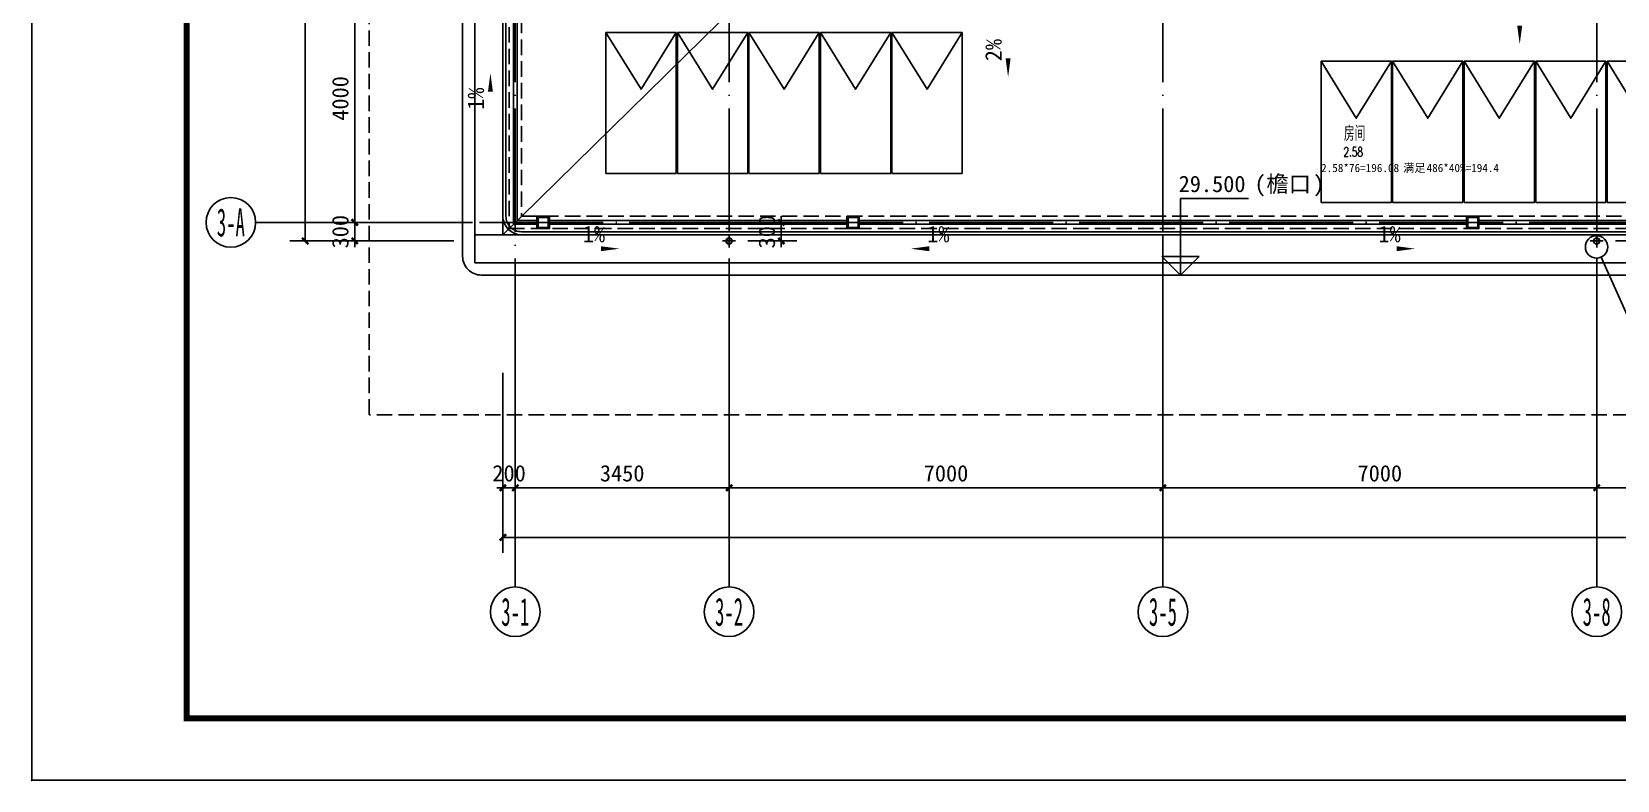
# Model space of a CAD drawing. Extents: x -46233 to 84150, y 109350 to 390860.
# Drawn here: x 0 to 25584, y 328200 to 340276 of the extents above; entities that cross this region are included whole.
import ezdxf
from ezdxf.enums import TextEntityAlignment as Align

# ---------------------------------------------------------------- set-up
doc = ezdxf.new("R2010")
doc.units = 0
doc.header["$LTSCALE"] = 1000
doc.header["$MEASUREMENT"] = 0
for name, pattern in [('3#-轴线$1$DOTE', [2.42, 2, -0.2, 0.02, -0.2]), ('3#楼机房平面$0$DASH', [0.35, 0.25, -0.1]), ('DASH', [0.35, 0.25, -0.1])]:
    doc.linetypes.add(name, pattern=pattern)
doc.layers.get('Defpoints').update_dxf_attribs({"color": 4, "linetype": 'DASH'})
for name, color, linetype in [('3#-轴号$0$A-ANNO-AXIS-CIRC', 3, 'Continuous'), ('3#-轴号$0$A-ANNO-AXIS-TEXT', 7, 'Continuous'), ('3#-轴号$0$A-ANNO-DIMS', 3, 'Continuous'), ('3#-轴线$1$A-ANNO-DOTE', 10, '3#-轴线$1$DOTE'), ('3#楼机房平面$0$A-00-HX-113-wall-01Y$0$HRAL', 31, 'Continuous'), ('3#楼机房平面$0$A-COLU-STEL', 11, 'Continuous'), ('3#楼机房平面$0$A-FLOR-HRAL', 71, 'Continuous'), ('3#楼机房平面$0$A-ROOF', 241, 'Continuous'), ('3#楼机房平面$0$A-WALL-INSL', 241, 'Continuous'), ('A-ANNO-DIMS', 3, 'Continuous'), ('A-ANNO-INDX', 3, 'Continuous'), ('A-ANNO-LEVL', 3, 'Continuous'), ('A-ANNO-SYMB', 3, 'Continuous'), ('A-ANNO-TEXT', 255, 'Continuous'), ('A-DRAN-SYMB', 243, 'Continuous'), ('A-WALL-INSL', 241, 'Continuous'), ('A1-无手签$0$A-ANNO-TTLB', 7, 'Continuous'), ('AXIS_TEXT', 7, 'Continuous'), ('GF-光伏组件', 3, 'Continuous')]:
    doc.layers.add(name, color=color, linetype=linetype)
doc.styles.add('3#-轴号$0$_TCH_AXIS', font='')
doc.styles.add('3#-轴号$0$_TCH_DIM_T3', font='')
doc.styles.add('_TCH_DIM', font='')
doc.styles.add('_TCH_DIM_T3', font='')
doc.styles.add('_TCH_SPACE', font='SIMPLEX', dxfattribs={"bigfont": 'GBCBIG'})
doc.styles.add('COMPLEX', font='COMPLEX')
doc.styles.get("Standard").update_dxf_attribs({"font": ''})
doc.styles.get('3#-轴号$0$_TCH_AXIS').set_extended_font_data('SimSun')
doc.styles.get('3#-轴号$0$_TCH_DIM_T3').set_extended_font_data('SimSun')
doc.styles.get('_TCH_DIM').set_extended_font_data('SimSun')
doc.styles.get('_TCH_DIM_T3').set_extended_font_data('SimSun')
doc.styles.get('Standard').set_extended_font_data('SimSun')
doc.dimstyles.new('3#-轴号$0$_TCH_ARCH&&100', dxfattribs={"dimtxt": 264.345992, "dimasz": 100, "dimexe": 250, "dimexo": 300, "dimgap": 100, "dimtad": 1, "dimdec": 0, "dimzin": 0, "dimdsep": 46, "dimtxsty": '3#-轴号$0$_TCH_DIM_T3', "dimblk": '3#-轴号$0$_ArchTick', "dimcen": 0.09, "dimclrt": 7, "dimazin": 2, "dimtfac": 1, "dimtdec": 0, "dimtix": 1, "dimtmove": 2, "dimatfit": 3, "dimfxl": 100, "dimtolj": 1, "dimtzin": 0, "dimarcsym": 0})
doc.dimstyles.new('_TCH_ARCH&&100', dxfattribs={"dimtxt": 264.345992, "dimasz": 100, "dimexe": 250, "dimexo": 300, "dimgap": 100, "dimtad": 1, "dimdec": 0, "dimzin": 0, "dimdsep": 46, "dimtxsty": '_TCH_DIM_T3', "dimblk": 'ARCHTICK', "dimcen": 0.09, "dimclrt": 7, "dimazin": 2, "dimtfac": 1, "dimtdec": 0, "dimtix": 1, "dimtmove": 2, "dimatfit": 3, "dimfxl": 100, "dimtolj": 1, "dimtzin": 0, "dimarcsym": 0})

# ---------------------------------------------------------------- blocks, each defined once
blk = doc.blocks.new('3#-轴线')
at = {"layer": '3#-轴线$1$A-ANNO-DOTE'}
for points in [[(0, -16100), (0, 5500)], [(3450, -16100), (3450, -3200)], [(17450, -16100), (17450, -3200)], [(10450, -16100), (10450, -7100)], [(-3000, -11100), (45757, -11100)]]:
    blk.add_lwpolyline(points, dxfattribs=at)
blk = doc.blocks.new('_AXISO')
blk.add_circle((0, 0), 0.5)
at = {"layer": 'AXIS_TEXT', "style": 'COMPLEX', "width": 1.041667}
blk.add_attdef('A', text='', height=0.56, dxfattribs=at).set_placement((-0.25, -0.28), (0.25, -0.28), align=Align.FIT)
blk = doc.blocks.new('3#-轴号$0$_ArchTick')
at = {"color": 0, "linetype": 'ByBlock', "const_width": 0.4}
blk.add_lwpolyline([(-0.5, -0.5), (0.5, 0.5)], dxfattribs=at)
blk = doc.blocks.new('*D797')
at = {"layer": '3#-轴号$0$A-ANNO-DIMS', "color": 0, "lineweight": -2, "transparency": 16777216}
for p, q in [((0, -15882), (0, -16632)), ((3450, -15882), (3450, -16632)), ((0, -16382), (3450, -16382))]:
    blk.add_line(p, q, dxfattribs=at)
at = {"layer": 'Defpoints', "color": 0, "transparency": 16777216}
for p in [(0, -15582), (3450, -15582), (3450, -16382)]:
    blk.add_point(p, dxfattribs=at)
at = {"layer": '3#-轴号$0$A-ANNO-DIMS', "color": 0, "lineweight": -2, "transparency": 16777216, "xscale": 100, "yscale": 100, "zscale": 100, "rotation": 180}
blk.add_blockref('3#-轴号$0$_ArchTick', (0, -16382), dxfattribs=at)
at = {"layer": '3#-轴号$0$A-ANNO-DIMS', "color": 0, "lineweight": -2, "transparency": 16777216, "xscale": 100, "yscale": 100, "zscale": 100}
blk.add_blockref('3#-轴号$0$_ArchTick', (3450, -16382), dxfattribs=at)
at = {"layer": '3#-轴号$0$A-ANNO-DIMS', "color": 7, "transparency": 16777216, "insert": (1725, -16149), "char_height": 264.3, "attachment_point": 5, "style": '3#-轴号$0$_TCH_DIM_T3'}
blk.add_mtext('\\A1;3450', dxfattribs=at)
blk = doc.blocks.new('*D798')
at = {"layer": '3#-轴号$0$A-ANNO-DIMS', "color": 0, "lineweight": -2, "transparency": 16777216}
for p, q in [((3450, -15882), (3450, -16632)), ((10450, -15882), (10450, -16632)), ((3450, -16382), (10450, -16382))]:
    blk.add_line(p, q, dxfattribs=at)
at = {"layer": 'Defpoints', "color": 0, "transparency": 16777216}
for p in [(3450, -15582), (10450, -15582), (10450, -16382)]:
    blk.add_point(p, dxfattribs=at)
at = {"layer": '3#-轴号$0$A-ANNO-DIMS', "color": 0, "lineweight": -2, "transparency": 16777216, "xscale": 100, "yscale": 100, "zscale": 100, "rotation": 180}
blk.add_blockref('3#-轴号$0$_ArchTick', (3450, -16382), dxfattribs=at)
at = {"layer": '3#-轴号$0$A-ANNO-DIMS', "color": 0, "lineweight": -2, "transparency": 16777216, "xscale": 100, "yscale": 100, "zscale": 100}
blk.add_blockref('3#-轴号$0$_ArchTick', (10450, -16382), dxfattribs=at)
at = {"layer": '3#-轴号$0$A-ANNO-DIMS', "color": 7, "transparency": 16777216, "insert": (6950, -16149), "char_height": 264.3, "attachment_point": 5, "style": '3#-轴号$0$_TCH_DIM_T3'}
blk.add_mtext('\\A1;7000', dxfattribs=at)
blk = doc.blocks.new('*D799')
at = {"layer": '3#-轴号$0$A-ANNO-DIMS', "color": 0, "lineweight": -2, "transparency": 16777216}
for p, q in [((10450, -15882), (10450, -16632)), ((17450, -15882), (17450, -16632)), ((10450, -16382), (17450, -16382))]:
    blk.add_line(p, q, dxfattribs=at)
at = {"layer": 'Defpoints', "color": 0, "transparency": 16777216}
for p in [(10450, -15582), (17450, -15582), (17450, -16382)]:
    blk.add_point(p, dxfattribs=at)
at = {"layer": '3#-轴号$0$A-ANNO-DIMS', "color": 0, "lineweight": -2, "transparency": 16777216, "xscale": 100, "yscale": 100, "zscale": 100, "rotation": 180}
blk.add_blockref('3#-轴号$0$_ArchTick', (10450, -16382), dxfattribs=at)
at = {"layer": '3#-轴号$0$A-ANNO-DIMS', "color": 0, "lineweight": -2, "transparency": 16777216, "xscale": 100, "yscale": 100, "zscale": 100}
blk.add_blockref('3#-轴号$0$_ArchTick', (17450, -16382), dxfattribs=at)
at = {"layer": '3#-轴号$0$A-ANNO-DIMS', "color": 7, "transparency": 16777216, "insert": (13950, -16149), "char_height": 264.3, "attachment_point": 5, "style": '3#-轴号$0$_TCH_DIM_T3'}
blk.add_mtext('\\A1;7000', dxfattribs=at)
blk = doc.blocks.new('*D800')
at = {"layer": '3#-轴号$0$A-ANNO-DIMS', "color": 0, "lineweight": -2, "transparency": 16777216}
for p, q in [((17450, -15882), (17450, -16632)), ((20900, -15882), (20900, -16632)), ((17450, -16382), (20900, -16382))]:
    blk.add_line(p, q, dxfattribs=at)
at = {"layer": 'Defpoints', "color": 0, "transparency": 16777216}
for p in [(17450, -15582), (20900, -15582), (20900, -16382)]:
    blk.add_point(p, dxfattribs=at)
at = {"layer": '3#-轴号$0$A-ANNO-DIMS', "color": 0, "lineweight": -2, "transparency": 16777216, "xscale": 100, "yscale": 100, "zscale": 100, "rotation": 180}
blk.add_blockref('3#-轴号$0$_ArchTick', (17450, -16382), dxfattribs=at)
at = {"layer": '3#-轴号$0$A-ANNO-DIMS', "color": 0, "lineweight": -2, "transparency": 16777216, "xscale": 100, "yscale": 100, "zscale": 100}
blk.add_blockref('3#-轴号$0$_ArchTick', (20900, -16382), dxfattribs=at)
at = {"layer": '3#-轴号$0$A-ANNO-DIMS', "color": 7, "transparency": 16777216, "insert": (19175, -16149), "char_height": 264.3, "attachment_point": 5, "style": '3#-轴号$0$_TCH_DIM_T3'}
blk.add_mtext('\\A1;3450', dxfattribs=at)
blk = doc.blocks.new('*D805')
at = {"layer": '3#-轴号$0$A-ANNO-DIMS', "color": 0, "lineweight": -2, "transparency": 16777216}
for p, q in [((-2589, -12100), (-2589, -8100)), ((-2389, -8100), (-2339, -8100)), ((-2389, -12100), (-2339, -12100))]:
    blk.add_line(p, q, dxfattribs=at)
at = {"layer": 'Defpoints', "color": 0, "transparency": 16777216}
for p in [(-2689, -8100), (-2589, -8100), (-2689, -12100)]:
    blk.add_point(p, dxfattribs=at)
at = {"layer": '3#-轴号$0$A-ANNO-DIMS', "color": 0, "lineweight": -2, "transparency": 16777216, "xscale": 100, "yscale": 100, "zscale": 100}
for p, rotation in [((-2589, -8100), 90), ((-2589, -12100), 270)]:
    blk.add_blockref('3#-轴号$0$_ArchTick', p, dxfattribs=dict(at, rotation=rotation))
at = {"layer": '3#-轴号$0$A-ANNO-DIMS', "color": 7, "transparency": 16777216, "insert": (-2822, -10100), "char_height": 264.3, "attachment_point": 5, "rotation": 90, "style": '3#-轴号$0$_TCH_DIM_T3'}
blk.add_mtext('\\A1;4000', dxfattribs=at)
blk = doc.blocks.new('3#楼机房平面')
at = {"layer": '3#楼机房平面$0$A-00-HX-113-wall-01Y$0$HRAL'}
for points in [[(9749.3, -4200), (-10350.1, -4200, -0.4142136), (-10650.1, -3900), (-10650.1, 600)], [(9749.3, -4150), (-10350.1, -4150, -0.4142136), (-10600.1, -3900), (-10600.1, 600)]]:
    blk.add_lwpolyline(points, format="xyb", dxfattribs=at)
at = {"layer": '3#楼机房平面$0$A-COLU-STEL'}
for points in [[(-10100, -3900), (-9900, -3900), (-9900, -4100), (-10100, -4100)], [(-10080, -3920), (-9920, -3920), (-9920, -4080), (-10080, -4080)], [(-5100, -3900), (-4900, -3900), (-4900, -4100), (-5100, -4100)], [(-5080, -3920), (-4920, -3920), (-4920, -4080), (-5080, -4080)], [(4900, -3900), (5100, -3900), (5100, -4100), (4900, -4100)], [(4920, -3920), (5080, -3920), (5080, -4080), (4920, -4080)]]:
    blk.add_lwpolyline(points, close=True, dxfattribs=at)
at = {"layer": '3#楼机房平面$0$A-FLOR-HRAL'}
for points in [[(-10480, 190), (-10480, -4030), (-10100, -4030)], [(-10420, 190), (-10420, -3970), (-10100, -3970)], [(-9900, -3970), (-5100, -3970)], [(-9900, -4030), (-5100, -4030)], [(-4900, -3970), (4900, -3970)], [(-4900, -4030), (4900, -4030)], [(5100, -3970), (9500, -3970)], [(5100, -4030), (9500, -4030)]]:
    blk.add_lwpolyline(points, dxfattribs=at)
at = {"layer": '3#楼机房平面$0$A-ROOF'}
blk.add_lwpolyline([(23300, 7950), (31900, 7950, -0.4142136), (32200, 7650), (32200, -4550, -0.4142136), (31900, -4850), (-11000, -4850, -0.4142136), (-11300, -4550), (-11300, 7650, -0.4142136), (-11000, 7950), (-2400, 7950)], format="xyb", dxfattribs=at)
for points in [[(-10650, 7300), (-4800, 1550), (-10650, -4200)], [(-11100, 600), (-11100, -4650), (9750.1, -4650)], [(-10650, 600), (-10650, -4200), (9750.1, -4200)]]:
    blk.add_lwpolyline(points, dxfattribs=at)
at = {"layer": '3#楼机房平面$0$A-ROOF', "linetype": '3#楼机房平面$0$DASH'}
for points in [[(-1950, 7200), (-10550, 7200), (-10550, -4100), (31450, -4100), (31450, 7200), (22850.1, 7200)], [(-1950, 7000), (-10350, 7000), (-10350, -3900), (31250, -3900), (31250, 7000), (22850.1, 7000)]]:
    blk.add_lwpolyline(points, dxfattribs=at)
at = {"layer": '3#楼机房平面$0$A-WALL-INSL'}
for points in [[(-10650, -4200), (-11100, -4200)], [(0, -4200), (0, -4650)]]:
    blk.add_lwpolyline(points, dxfattribs=at)
blk = doc.blocks.new('A$C1FA52222')
at = {"layer": 'GF-光伏组件'}
for p, q in [((0, -2278), (0, 0)), ((0, 0), (1134, 0)), ((1134, 0), (1134, -2278)), ((1134, -2278), (0, -2278))]:
    blk.add_line(p, q, dxfattribs=at)
blk.add_lwpolyline([(0, -2278), (567, -1359), (1134, -2278)], dxfattribs=at)
blk = doc.blocks.new('hythbgyth')
at = {"layer": 'Defpoints'}
for points in [[(-203, 200), (41997, 200), (41997, -11300), (-203, -11300)], [(12999, -10778), (14133, -10778), (14133, -8500), (12999, -8500)]]:
    blk.add_lwpolyline(points, close=True, dxfattribs=at)
at = {"layer": 'GF-光伏组件', "rotation": 180}
for p in [(2593, -10312), (3747, -10312), (4901, -10312), (6055, -10312), (7209, -10312), (14133, -10778), (15287, -10778), (16441, -10778), (17595, -10778), (18749, -10778)]:
    blk.add_blockref('A$C1FA52222', p, dxfattribs=at)
at = {"layer": 'Defpoints', "style": '_TCH_SPACE'}
blk.add_text('房间', height=241.1, dxfattribs=at).set_placement((13367, -9787))
at = {"layer": 'Defpoints', "style": '_TCH_SPACE', "width": 0.705882}
blk.add_text('2.58', height=148.8, dxfattribs=at).set_placement((13360, -10037))
at = {"layer": 'Defpoints'}
for s, height, p in [('2.58*76=196.08', 132.17, (12999, -10288)), ('满足', 132.2, (14323, -10288)), ('486*40%=194.4', 132.17, (14701, -10288))]:
    blk.add_text(s, height=height, dxfattribs=at).set_placement(p)
blk = doc.blocks.new('雨水管')
at = {"layer": 'A-DRAN-SYMB'}
for p, q in [((-5, 0), (205, 0)), ((100, 105), (100, -105))]:
    blk.add_line(p, q, dxfattribs=at)
for radius in [50, 45]:
    blk.add_circle((100, 0), radius, dxfattribs=at)
blk = doc.blocks.new('YHHYTG')
for p in [(-2150, 7600), (1850, 7600), (-10850, 800), (-7100, -4300), (6900, -4300)]:
    blk.add_blockref('雨水管', p)
blk = doc.blocks.new('_ArchTick')
at = {"color": 0, "linetype": 'ByBlock', "const_width": 0.4}
blk.add_lwpolyline([(-0.5, -0.5), (0.5, 0.5)], dxfattribs=at)
blk = doc.blocks.new('*D266')
at = {"layer": 'A-ANNO-DIMS', "color": 0, "lineweight": -2, "transparency": 16777216}
for p, q in [((25553, 337200), (26347, 337200)), ((26097, 337200), (26097, 337300)), ((26097, 336900), (26097, 337200)), ((25553, 336900), (26347, 336900)), ((26097, 336900), (26097, 336800))]:
    blk.add_line(p, q, dxfattribs=at)
at = {"layer": 'Defpoints', "color": 0, "transparency": 16777216}
for p in [(25253, 337200), (26097, 337200), (25253, 336900)]:
    blk.add_point(p, dxfattribs=at)
at = {"layer": 'A-ANNO-DIMS', "color": 0, "lineweight": -2, "transparency": 16777216, "xscale": 100, "yscale": 100, "zscale": 100}
for p, rotation in [((26097, 337200), 270), ((26097, 336900), 90)]:
    blk.add_blockref('_ArchTick', p, dxfattribs=dict(at, rotation=rotation))
at = {"layer": 'A-ANNO-DIMS', "color": 7, "transparency": 16777216, "insert": (25865, 337050), "char_height": 264.3, "attachment_point": 5, "rotation": 90, "style": '_TCH_DIM_T3'}
blk.add_mtext('\\A1;300', dxfattribs=at)
blk = doc.blocks.new('*D267')
at = {"layer": 'A-ANNO-DIMS', "color": 0, "lineweight": -2, "transparency": 16777216}
for p, q in [((11553, 337200), (12345, 337200)), ((12095, 337200), (12095, 337300)), ((12095, 336900), (12095, 337200)), ((11553, 336900), (12345, 336900)), ((12095, 336900), (12095, 336800))]:
    blk.add_line(p, q, dxfattribs=at)
at = {"layer": 'Defpoints', "color": 0, "transparency": 16777216}
for p in [(11253, 337200), (12095, 337200), (11253, 336900)]:
    blk.add_point(p, dxfattribs=at)
at = {"layer": 'A-ANNO-DIMS', "color": 0, "lineweight": -2, "transparency": 16777216, "xscale": 100, "yscale": 100, "zscale": 100}
for p, rotation in [((12095, 337200), 270), ((12095, 336900), 90)]:
    blk.add_blockref('_ArchTick', p, dxfattribs=dict(at, rotation=rotation))
at = {"layer": 'A-ANNO-DIMS', "color": 7, "transparency": 16777216, "insert": (11863, 337050), "char_height": 264.3, "attachment_point": 5, "rotation": 90, "style": '_TCH_DIM_T3'}
blk.add_mtext('\\A1;300', dxfattribs=at)
blk = doc.blocks.new('*D427')
at = {"layer": 'A-ANNO-DIMS', "color": 0, "lineweight": -2, "transparency": 16777216}
for p, q in [((7603, 334082), (7603, 332668)), ((7803, 334082), (7803, 332668)), ((7603, 332918), (7503, 332918)), ((7603, 332918), (7803, 332918)), ((7803, 332918), (7903, 332918))]:
    blk.add_line(p, q, dxfattribs=at)
at = {"layer": 'Defpoints', "color": 0, "transparency": 16777216}
for p in [(7603, 334382), (7803, 334382), (7803, 332918)]:
    blk.add_point(p, dxfattribs=at)
at = {"layer": 'A-ANNO-DIMS', "color": 0, "lineweight": -2, "transparency": 16777216, "xscale": 100, "yscale": 100, "zscale": 100}
blk.add_blockref('_ArchTick', (7603, 332918), dxfattribs=at)
at = {"layer": 'A-ANNO-DIMS', "color": 0, "lineweight": -2, "transparency": 16777216, "xscale": 100, "yscale": 100, "zscale": 100, "rotation": 180}
blk.add_blockref('_ArchTick', (7803, 332918), dxfattribs=at)
at = {"layer": 'A-ANNO-DIMS', "color": 7, "transparency": 16777216, "insert": (7703, 333151), "char_height": 264.3, "attachment_point": 5, "style": '_TCH_DIM_T3'}
blk.add_mtext('\\A1;200', dxfattribs=at)
blk = doc.blocks.new('*D436')
at = {"layer": 'A-ANNO-DIMS', "color": 0, "lineweight": -2, "transparency": 16777216}
for p, q in [((7603, 334774), (7603, 331868)), ((49803, 334774), (49803, 331868)), ((7603, 332118), (49803, 332118))]:
    blk.add_line(p, q, dxfattribs=at)
at = {"layer": 'Defpoints', "color": 0, "transparency": 16777216}
for p in [(7603, 335074), (49803, 335074), (49803, 332118)]:
    blk.add_point(p, dxfattribs=at)
at = {"layer": 'A-ANNO-DIMS', "color": 0, "lineweight": -2, "transparency": 16777216, "xscale": 100, "yscale": 100, "zscale": 100, "rotation": 180}
blk.add_blockref('_ArchTick', (7603, 332118), dxfattribs=at)
at = {"layer": 'A-ANNO-DIMS', "color": 0, "lineweight": -2, "transparency": 16777216, "xscale": 100, "yscale": 100, "zscale": 100}
blk.add_blockref('_ArchTick', (49803, 332118), dxfattribs=at)
at = {"layer": 'A-ANNO-DIMS', "color": 7, "transparency": 16777216, "insert": (28703, 332351), "char_height": 264.3, "attachment_point": 5, "style": '_TCH_DIM_T3'}
blk.add_mtext('\\A1;42200', dxfattribs=at)
blk = doc.blocks.new('*D444')
at = {"layer": 'A-ANNO-DIMS', "color": 0, "lineweight": -2, "transparency": 16777216}
for p, q in [((6303, 337200), (4963, 337200)), ((5213, 337200), (5213, 337300)), ((5213, 336900), (5213, 337200)), ((6303, 336900), (4963, 336900)), ((5213, 336900), (5213, 336800))]:
    blk.add_line(p, q, dxfattribs=at)
at = {"layer": 'Defpoints', "color": 0, "transparency": 16777216}
for p in [(5213, 337200), (6603, 337200), (6603, 336900)]:
    blk.add_point(p, dxfattribs=at)
at = {"layer": 'A-ANNO-DIMS', "color": 0, "lineweight": -2, "transparency": 16777216, "xscale": 100, "yscale": 100, "zscale": 100}
for p, rotation in [((5213, 337200), 270), ((5213, 336900), 90)]:
    blk.add_blockref('_ArchTick', p, dxfattribs=dict(at, rotation=rotation))
at = {"layer": 'A-ANNO-DIMS', "color": 7, "transparency": 16777216, "insert": (4981, 337050), "char_height": 264.3, "attachment_point": 5, "rotation": 90, "style": '_TCH_DIM_T3'}
blk.add_mtext('\\A1;300', dxfattribs=at)
blk = doc.blocks.new('*D470')
at = {"layer": 'A-ANNO-DIMS', "color": 0, "lineweight": -2, "transparency": 16777216}
for p, q in [((6813, 349000), (4163, 349000)), ((4413, 336900), (4413, 349000)), ((6813, 336900), (4163, 336900))]:
    blk.add_line(p, q, dxfattribs=at)
at = {"layer": 'Defpoints', "color": 0, "transparency": 16777216}
for p in [(4413, 349000), (7113, 349000), (7113, 336900)]:
    blk.add_point(p, dxfattribs=at)
at = {"layer": 'A-ANNO-DIMS', "color": 0, "lineweight": -2, "transparency": 16777216, "xscale": 100, "yscale": 100, "zscale": 100}
for p, rotation in [((4413, 349000), 90), ((4413, 336900), 270)]:
    blk.add_blockref('_ArchTick', p, dxfattribs=dict(at, rotation=rotation))
at = {"layer": 'A-ANNO-DIMS', "color": 7, "transparency": 16777216, "insert": (4181, 342950), "char_height": 264.3, "attachment_point": 5, "rotation": 90, "style": '_TCH_DIM_T3'}
blk.add_mtext('\\A1;12100', dxfattribs=at)
blk = doc.blocks.new('3#-轴号')
at = {"layer": '3#-轴号$0$A-ANNO-AXIS-CIRC'}
for p, q in [((-689.4, -12100), (-4189.4, -12100)), ((0, -13981.5), (0, -17981.5)), ((3450, -13981.5), (3450, -17981.5)), ((10450, -13981.5), (10450, -17981.5)), ((17450, -13981.5), (17450, -17981.5))]:
    blk.add_line(p, q, dxfattribs=at)
at = {"layer": 'Defpoints'}
blk.add_lwpolyline([(-2360.1, 4492.7), (44213.5, 4492.7), (44213.5, -15203.4), (-2360.1, -15203.4)], close=True, dxfattribs=at)
at = {"layer": '3#-轴号$0$A-ANNO-AXIS-CIRC'}
ref = blk.add_blockref('_AXISO', (-4589.4, -12100), dxfattribs=dict(at, xscale=800, yscale=800, zscale=800))
ref.add_attrib('A', '3-A', dxfattribs={"layer": '3#-轴号$0$A-ANNO-AXIS-TEXT', "height": 452.55, "style": '3#-轴号$0$_TCH_AXIS', "width": 0.466146}).set_placement((-4815.7, -12326.3), (-4363.1, -12326.3), align=Align.FIT)
ref = blk.add_blockref('_AXISO', (0, -18381.5), dxfattribs=dict(at, xscale=800, yscale=800, zscale=800))
ref.add_attrib('A', '3-1', dxfattribs={"layer": '3#-轴号$0$A-ANNO-AXIS-TEXT', "height": 452.55, "style": '3#-轴号$0$_TCH_AXIS', "width": 0.466146}).set_placement((-226.3, -18607.8), (226.3, -18607.8), align=Align.FIT)
ref = blk.add_blockref('_AXISO', (3450, -18381.5), dxfattribs=dict(at, xscale=800, yscale=800, zscale=800))
ref.add_attrib('A', '3-2', dxfattribs={"layer": '3#-轴号$0$A-ANNO-AXIS-TEXT', "height": 452.55, "style": '3#-轴号$0$_TCH_AXIS', "width": 0.466146}).set_placement((3223.7, -18607.8), (3676.3, -18607.8), align=Align.FIT)
ref = blk.add_blockref('_AXISO', (10450, -18381.5), dxfattribs=dict(at, xscale=800, yscale=800, zscale=800))
ref.add_attrib('A', '3-5', dxfattribs={"layer": '3#-轴号$0$A-ANNO-AXIS-TEXT', "height": 452.55, "style": '3#-轴号$0$_TCH_AXIS', "width": 0.466146}).set_placement((10223.7, -18607.8), (10676.3, -18607.8), align=Align.FIT)
ref = blk.add_blockref('_AXISO', (17450, -18381.5), dxfattribs=dict(at, xscale=800, yscale=800, zscale=800))
ref.add_attrib('A', '3-8', dxfattribs={"layer": '3#-轴号$0$A-ANNO-AXIS-TEXT', "height": 452.55, "style": '3#-轴号$0$_TCH_AXIS', "width": 0.466146}).set_placement((17223.7, -18607.8), (17676.3, -18607.8), align=Align.FIT)
at = {"layer": '3#-轴号$0$A-ANNO-DIMS'}
for p1, p2, distance, picture, middle in [((-2689.4, -12100), (-2689.4, -8100), -100, '*D805', (-2821.6, -10100)), ((0, -15581.5), (3450, -15581.5), -800, '*D797', (1725, -16149.3)), ((3450, -15581.5), (10450, -15581.5), -800, '*D798', (6950, -16149.3)), ((10450, -15581.5), (17450, -15581.5), -800, '*D799', (13950, -16149.3)), ((17450, -15581.5), (20900, -15581.5), -800, '*D800', (19175, -16149.3))]:
    dim = blk.add_aligned_dim(p1=p1, p2=p2, distance=distance, dimstyle='3#-轴号$0$_TCH_ARCH&&100', dxfattribs=at)
    dim.commit()
    dim.dimension.update_dxf_attribs({"geometry": picture, "text_midpoint": middle})

msp = doc.modelspace()

# ---------------------------------------------------------------- linework, layer by layer
at = {"layer": 'A-ANNO-INDX'}
msp.add_line((25324.4, 336637.9), (25978.5, 335174.8), dxfattribs=at)
msp.add_lwpolyline([(25431.8, 336803.5, 1), (25069, 336803.5, 1)], format="xyb", close=True, dxfattribs=at)
at = {"layer": 'A-ANNO-LEVL'}
for p, q in [((18535.8, 336350), (18535.8, 337583.7)), ((18535.8, 337583.7), (19632.4, 337583.7)), ((18535.8, 336350), (18235.8, 336650)), ((18235.8, 336650), (18835.8, 336650)), ((18535.8, 336350), (18835.8, 336650))]:
    msp.add_line(p, q, dxfattribs=at)
at = {"layer": 'A-ANNO-SYMB'}
for points in [[(24009.7, 340932.1, 0, 0, 0), (24009.7, 340072.1, 0, 80, 0), (24009.7, 340372.1, 0, 0, 0)], [(15754.5, 340404.6, 0, 0, 0), (15754.5, 339544.6, 0, 80, 0), (15754.5, 339844.6, 0, 0, 0)], [(7401.7, 338749, 0, 0, 0), (7401.7, 339609, 0, 80, 0), (7401.7, 339309, 0, 0, 0)], [(8624.7, 336775.3, 0, 0, 0), (9484.7, 336775.3, 0, 80, 0), (9184.7, 336775.3, 0, 0, 0)], [(15042.8, 336775.3, 0, 0, 0), (14182.8, 336775.3, 0, 80, 0), (14482.8, 336775.3, 0, 0, 0)], [(21462.6, 336775.3, 0, 0, 0), (22322.6, 336775.3, 0, 80, 0), (22022.6, 336775.3, 0, 0, 0)]]:
    msp.add_lwpolyline(points, format="xyseb", dxfattribs=at)
at = {"layer": 'A1-无手签$0$A-ANNO-TTLB'}
msp.add_lwpolyline([(0, 328200), (0, 387600), (84100, 387600), (84100, 328200)], close=True, dxfattribs=at)
at = {"layer": 'A1-无手签$0$A-ANNO-TTLB', "const_width": 100}
msp.add_lwpolyline([(2500, 329200), (83100, 329200), (83100, 386600), (2500, 386600)], close=True, dxfattribs=at)
at = {"layer": 'A1-无手签$0$A-ANNO-TTLB'}
msp.add_point((0, 328200), dxfattribs=at)
msp.add_point((0, 328200), dxfattribs=at)

# ---------------------------------------------------------------- block references
for name, p in [('3#-轴号', (7802.7, 349300)), ('3#-轴线', (7802.7, 348300)), ('3#楼机房平面', (18252.7, 341200)), ('hythbgyth', (7806.2, 348300))]:
    msp.add_blockref(name, p)
at = {"layer": 'A-WALL-INSL'}
msp.add_blockref('YHHYTG', (18252.7, 341200), dxfattribs=at)

# ---------------------------------------------------------------- texts
at = {"layer": 'A-ANNO-TEXT', "color": 7, "style": '_TCH_DIM'}
for s, p in [('2%', (15649.5, 339799.6)), ('1%', (7296.7, 339015.8))]:
    msp.add_text(s, height=264.35, rotation=90, dxfattribs=at).set_placement(p)
for s, height, p in [('(', 264.3, (19732.4, 337688.7)), ('檐口', 264.35, (19921.4, 337688.7)), (')', 264.3, (20677.6, 337688.7)), ('29.500', 264.35, (18506.6, 337688.7)), ('1%', 264.35, (8891.5, 336880.3)), ('1%', 264.35, (14449.6, 336880.3)), ('1%', 264.35, (21729.4, 336880.3))]:
    msp.add_text(s, height=height, dxfattribs=at).set_placement(p)

# ---------------------------------------------------------------- dimensions: what is measured, and where the dimension line sits
at = {"layer": 'A-ANNO-DIMS'}
for p1, p2, distance, picture, middle in [((7113.3, 336900), (7113.3, 349000), 2700, '*D470', (4181.1, 342950)), ((6602.9, 336900), (6602.9, 337200), 1389.6, '*D444', (4981.1, 337050)), ((11252.7, 336900), (11252.7, 337200), -842.5, '*D267', (11863.1, 337050)), ((25252.7, 336900), (25252.7, 337200), -844.5, '*D266', (25865, 337050)), ((7602.7, 335074.2), (49802.7, 335074.2), -2955.8, '*D436', (28702.7, 332350.7)), ((7602.7, 334382.3), (7802.7, 334382.3), -1463.8, '*D427', (7702.7, 333150.7))]:
    dim = msp.add_aligned_dim(p1=p1, p2=p2, distance=distance, dimstyle='_TCH_ARCH&&100', dxfattribs=at)
    dim.commit()
    dim.dimension.update_dxf_attribs({"geometry": picture, "text_midpoint": middle})

doc.saveas('drawing.dxf')
